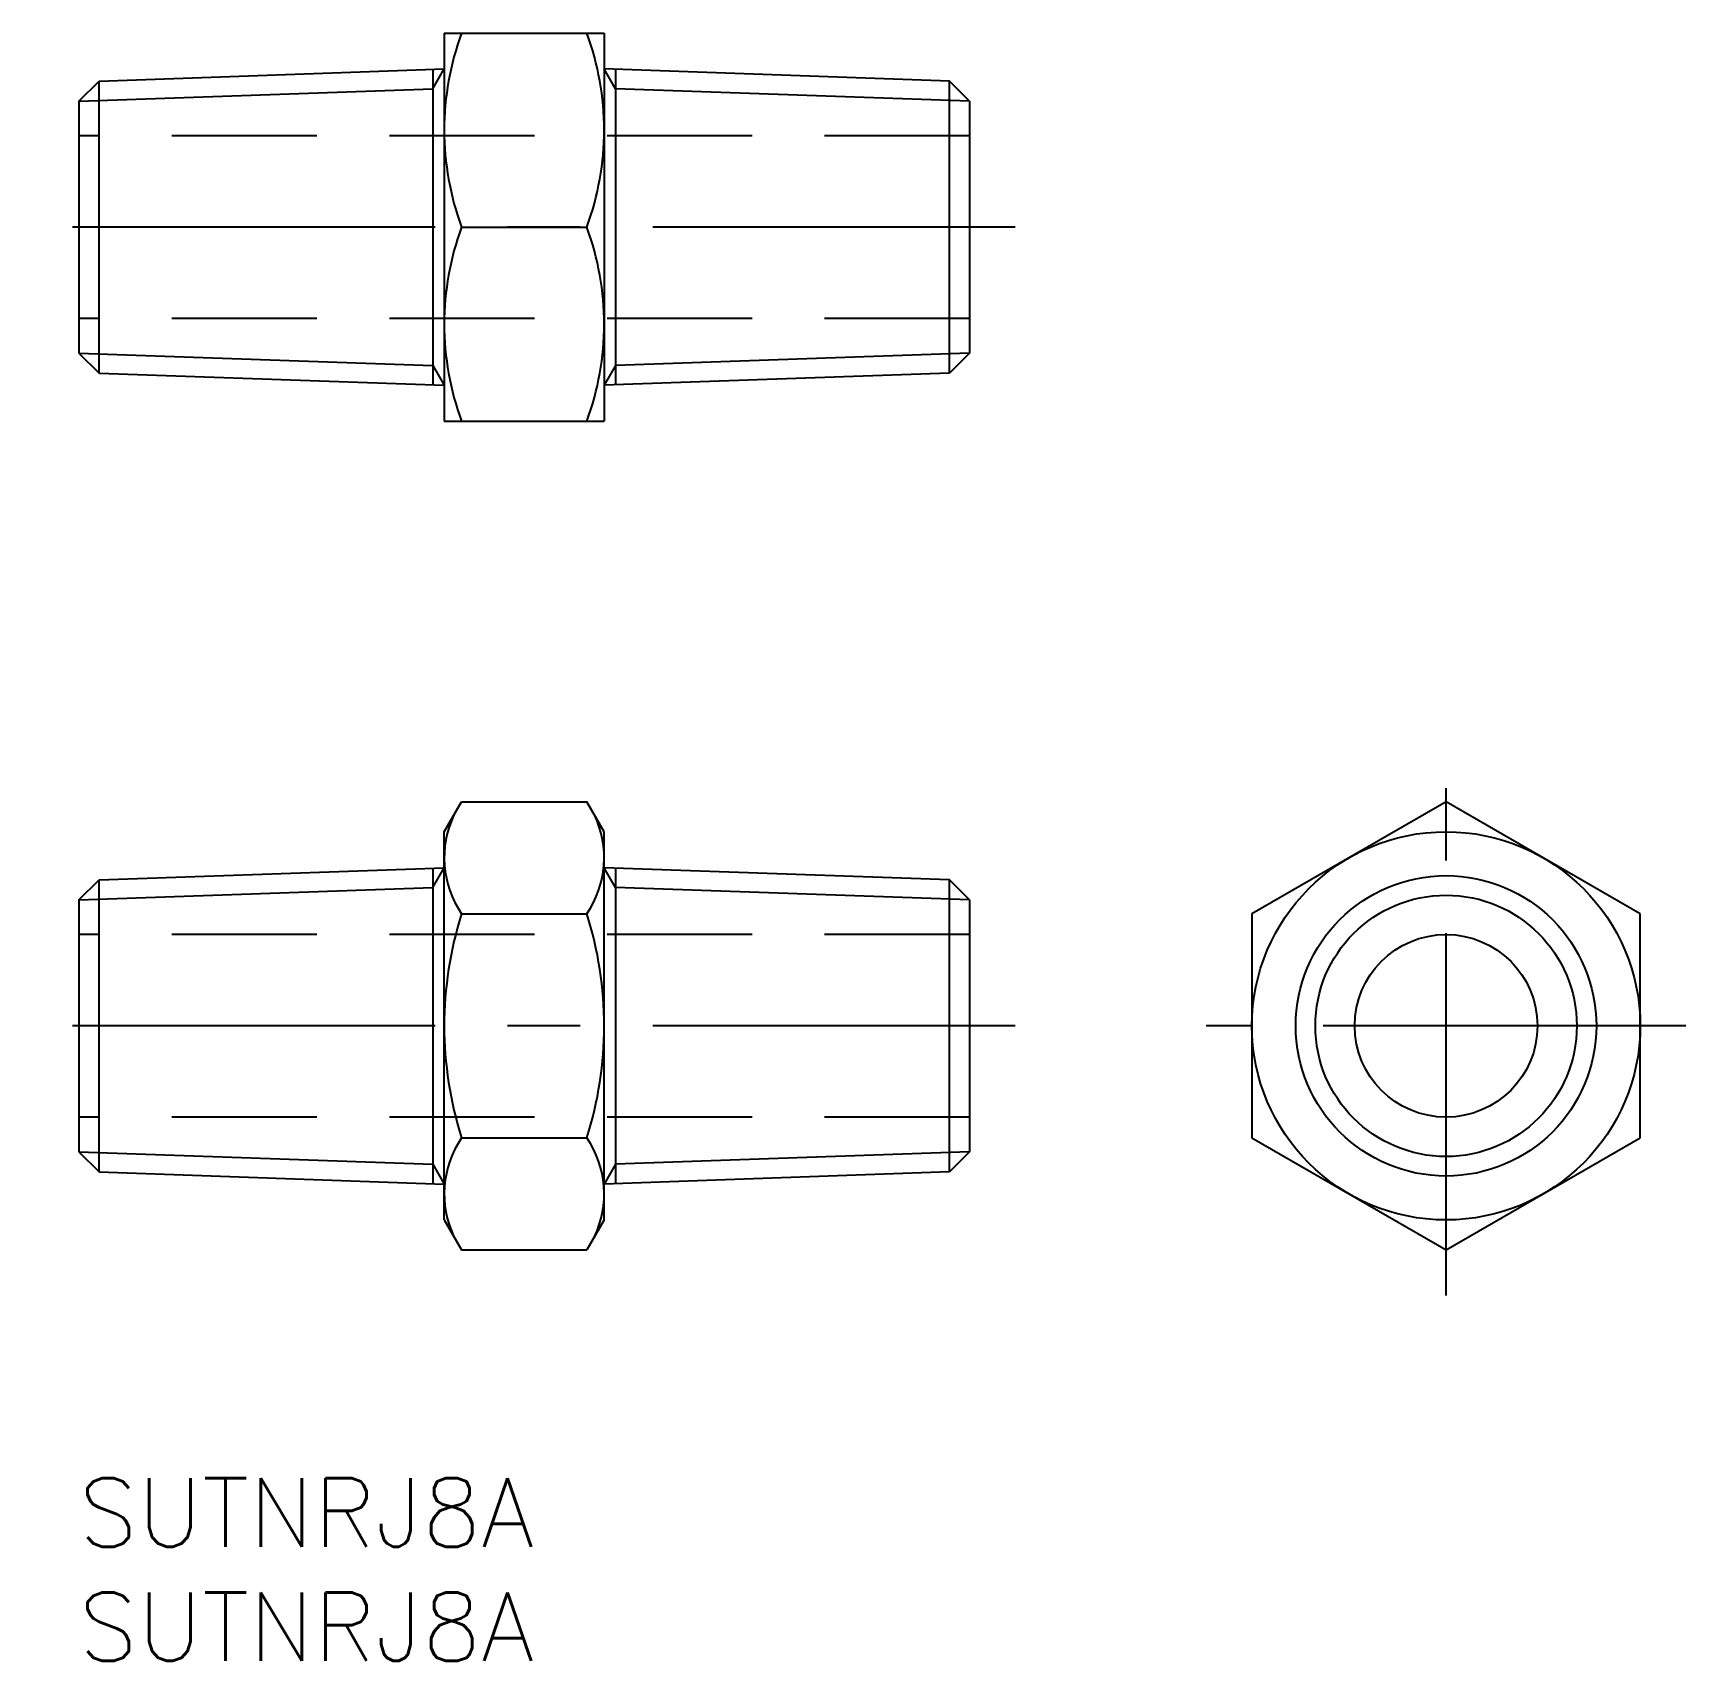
# Model space of a CAD drawing. Extents: x -2 to 70.4, y -8 to 63.3.
import ezdxf

# ---------------------------------------------------------------- set-up
doc = ezdxf.new("R2010")
doc.units = 0
doc.header["$LTSCALE"] = 0.5
doc.linetypes.add('CENTER', pattern=[50.8, 31.75, -6.35, 6.35, -6.35])
doc.linetypes.add('DASHED', pattern=[19.05, 12.7, -6.35])
for name, color, linetype in [('MSM_CENTER', 1, 'CENTER'), ('MSM_CONTINUOUS', 7, 'CONTINUOUS'), ('MSM_DASHED', 4, 'DASHED'), ('MSM_NARROW', 5, 'CONTINUOUS'), ('MSM_PART_NUMBER', 7, 'CONTINUOUS')]:
    doc.layers.add(name, color=color, linetype=linetype)
doc.styles.get("Standard").update_dxf_attribs({"font": 'txt.shx', "height": 3, "bigfont": 'bigfont.shx'})

# ---------------------------------------------------------------- blocks, each defined once
blk = doc.blocks.new('*U9')
at = {"layer": 'MSM_PART_NUMBER'}
blk.add_text('SUTNRJ8A', height=3, dxfattribs=at).set_placement((0, -3))
blk = doc.blocks.new('*U10')
at = {"layer": 'MSM_PART_NUMBER'}
blk.add_text('SUTNRJ8A', height=3, dxfattribs=at).set_placement((0, -8))

msp = doc.modelspace()

# ---------------------------------------------------------------- linework, layer by layer
at = {"layer": 'MSM_CENTER'}
for p, q in [((41, 54.795), (-2, 54.795)), ((59.857, 8), (59.857, 31.63)), ((41, 19.815), (-2, 19.815)), ((70.357, 19.815), (49.357, 19.815))]:
    msp.add_line(p, q, dxfattribs=at)
at = {"layer": 'MSM_CONTINUOUS'}
for p, q in [((16, 63.295), (16, 46.295)), ((16, 63.295), (23, 63.295)), ((23, 63.295), (23, 46.295)), ((0.887, 61.194), (16, 61.722)), ((15.497, 61.704), (15.497, 47.885)), ((38.113, 61.194), (23, 61.722)), ((23.503, 61.704), (23.503, 47.885)), ((0, 60.307), (0.887, 61.194)), ((0.887, 48.395), (0.887, 61.194)), ((38.113, 48.395), (38.113, 61.194)), ((39, 60.307), (38.113, 61.194)), ((0, 60.307), (0, 49.282)), ((39, 60.307), (39, 49.282)), ((16.759, 54.795), (22.241, 54.795)), ((0, 49.282), (0.887, 48.395)), ((39, 49.282), (38.113, 48.395)), ((0.887, 48.395), (16, 47.867)), ((38.113, 48.395), (23, 47.867)), ((16, 46.295), (23, 46.295)), ((16, 28.315), (16.759, 29.63)), ((16.759, 29.63), (22.241, 29.63)), ((23, 28.315), (22.241, 29.63)), ((59.857, 29.63), (51.357, 24.722)), ((68.357, 24.722), (59.857, 29.63)), ((16, 11.315), (16, 28.315)), ((23, 11.315), (23, 28.315)), ((0, 25.328), (0.887, 26.215)), ((0.887, 26.215), (16, 26.742)), ((0.887, 13.415), (0.887, 26.215)), ((15.497, 26.725), (15.497, 12.905)), ((38.113, 26.215), (23, 26.742)), ((23.503, 26.725), (23.503, 12.905)), ((38.113, 13.415), (38.113, 26.215)), ((39, 25.328), (38.113, 26.215)), ((0, 25.328), (0, 14.302)), ((39, 25.328), (39, 14.302)), ((16.759, 24.722), (22.241, 24.722)), ((51.357, 24.722), (51.357, 14.907)), ((68.357, 14.907), (68.357, 24.722)), ((16.759, 14.907), (22.241, 14.907)), ((51.357, 14.907), (59.857, 10)), ((59.857, 10), (68.357, 14.907)), ((0, 14.302), (0.887, 13.415)), ((39, 14.302), (38.113, 13.415)), ((0.887, 13.415), (16, 12.888)), ((38.113, 13.415), (23, 12.888)), ((16, 11.315), (16.759, 10)), ((23, 11.315), (22.241, 10)), ((16.759, 10), (22.241, 10))]:
    msp.add_line(p, q, dxfattribs=at)
for radius in [8.5, 6.579, 4]:
    msp.add_circle((59.857, 19.815), radius, dxfattribs=at)
for centre, radius, start, end in [((28.276, 59.045), 12.276, 159.74384, 200.25616), ((10.724, 59.045), 12.276, 339.74384, 20.25616), ((28.276, 50.545), 12.276, 159.74384, 200.25616), ((10.724, 50.545), 12.276, 339.74384, 20.25616), ((20.345, 27.176), 4.345, 154.38425, 214.38425), ((18.655, 27.176), 4.345, 325.61575, 25.61575), ((32.241, 19.815), 16.241, 162.41205, 197.58795), ((6.759, 19.815), 16.241, 342.41205, 17.58795), ((20.345, 12.454), 4.345, 145.61575, 205.61575), ((18.655, 12.454), 4.345, 334.38425, 34.38425)]:
    msp.add_arc(centre, radius, start, end, dxfattribs=at)
at = {"layer": 'MSM_DASHED'}
for p, q in [((39, 58.795), (0, 58.795)), ((39, 50.795), (0, 50.795)), ((39, 23.815), (0, 23.815)), ((39, 15.815), (0, 15.815))]:
    msp.add_line(p, q, dxfattribs=at)
at = {"layer": 'MSM_NARROW'}
for p, q in [((15.497, 60.848), (16, 61.722)), ((23.503, 60.848), (23, 61.722)), ((0, 60.307), (15.497, 60.848)), ((39, 60.307), (23.503, 60.848)), ((0, 49.282), (15.497, 48.741)), ((39, 49.282), (23.503, 48.741)), ((15.497, 48.741), (16, 47.867)), ((23.503, 48.741), (23, 47.867)), ((15.497, 25.869), (16, 26.742)), ((23.503, 25.869), (23, 26.742)), ((0, 25.328), (15.497, 25.869)), ((39, 25.328), (23.503, 25.869)), ((0, 14.302), (15.497, 13.761)), ((15.497, 13.761), (16, 12.888)), ((23.503, 13.761), (23, 12.888)), ((39, 14.302), (23.503, 13.761))]:
    msp.add_line(p, q, dxfattribs=at)
msp.add_circle((59.857, 19.815), 5.723, dxfattribs=at)

# ---------------------------------------------------------------- block references
at = {"layer": 'MSM_CONTINUOUS'}
for name in ['*U9', '*U10']:
    msp.add_blockref(name, (0, 0), dxfattribs=at)

doc.saveas('drawing.dxf')
